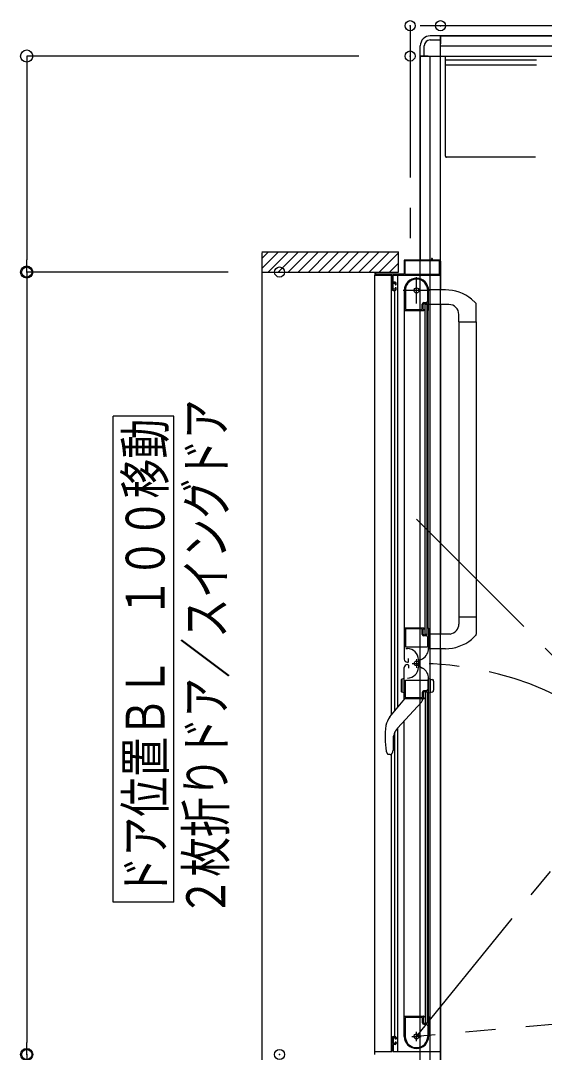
# Model space of a CAD drawing. Units: millimetres on the paper. Extents: x -305 to 305, y -152 to 152.
# Drawn here: x -58.2 to -32.3, y 30.9 to 81.8 of the extents above; entities that cross this region are included whole.
import ezdxf
from ezdxf.enums import TextEntityAlignment as Align

# ---------------------------------------------------------------- set-up
doc = ezdxf.new("R2010")
doc.units = ezdxf.units.MM
doc.header["$PDMODE"] = 32
doc.header["$PDSIZE"] = 0.5
for name, pattern in [('DASHED', [7.5, 6, -1.5]), ('USER1', [12, 7.5, -1.5, 1.5, -1.5]), ('USER2', [15, 7.5, -1.5, 1.5, -1.5, 1.5, -1.5])]:
    doc.linetypes.add(name, pattern=pattern)
for name, color, linetype, lineweight in [('0-0_0', 7, 'Continuous', 25), ('0-1_VIEW0001', 7, 'Continuous', 25), ('0-2_DEFPOINTS', 7, 'Continuous', 25)]:
    doc.layers.add(name, color=color, linetype=linetype, lineweight=lineweight)
doc.styles.add('ＭＳ ゴシック', font='')
doc.styles.get('ＭＳ ゴシック').set_extended_font_data('MS Gothic')

# ---------------------------------------------------------------- blocks, each defined once
blk = doc.blocks.new('_ORIGIN')
at = {"layer": '0-0_0'}
blk.add_line((0, 0), (-1, 0), dxfattribs=at)
blk.add_circle((0, 0), 0.5, dxfattribs=at)

msp = doc.modelspace()

# ---------------------------------------------------------------- linework, layer by layer
at = {"layer": '0-1_VIEW0001'}
for p, q in [((-37.434, 81.073), (-37.934, 81.073)), ((-37.434, 81.073), (42.566, 81.073)), ((-37.434, 24.073), (-37.434, 81.073)), ((42.566, 81.073), (-37.434, 81.073)), ((-37.434, 81.073), (-37.434, 80.673)), ((-38.434, 80.073), (-38.434, 80.573)), ((-38.234, 80.073), (-38.234, 80.573)), ((-37.934, 80.873), (-37.434, 80.873)), ((-37.434, 80.573), (42.566, 80.573)), ((-41.475, 80.074), (-57.881, 80.074)), ((-38.434, 80.073), (43.566, 80.073)), ((-38.434, 25.073), (-38.434, 80.073)), ((-38.434, 80.073), (-38.434, 69.998)), ((-38.034, 80.073), (-38.434, 80.073)), ((-37.934, 25.073), (-37.934, 80.073)), ((-57.881, 79.474), (-57.881, 70.004)), ((-46.259, 70.398), (-39.509, 70.398)), ((-46.259, 69.583), (-45.444, 70.398)), ((-46.259, 70.078), (-45.939, 70.398)), ((-46.259, 70.347), (-46.259, 29.748)), ((-45.949, 69.398), (-44.949, 70.398)), ((-45.454, 69.398), (-44.454, 70.398)), ((-44.959, 69.398), (-43.959, 70.398)), ((-44.459, 69.398), (-43.459, 70.398)), ((-43.959, 69.398), (-42.959, 70.398)), ((-43.459, 69.398), (-42.459, 70.398)), ((-42.959, 69.398), (-41.959, 70.398)), ((-42.459, 69.398), (-41.459, 70.398)), ((-41.959, 69.398), (-40.959, 70.398)), ((-41.459, 69.398), (-40.459, 70.398)), ((-40.959, 69.398), (-39.959, 70.398)), ((-40.459, 69.398), (-39.509, 70.348)), ((-39.509, 69.399), (-39.509, 70.398)), ((-39.959, 69.398), (-39.509, 69.848)), ((-39.234, 69.948), (-39.234, 69.313)), ((-39.189, 69.938), (-39.189, 69.313)), ((-37.889, 69.998), (-39.184, 69.998)), ((-37.494, 69.953), (-39.174, 69.953)), ((-37.874, 70.063), (-37.874, 70.013)), ((-37.844, 70.073), (-37.864, 70.073)), ((-37.834, 70.013), (-37.834, 70.063)), ((-37.484, 69.998), (-37.819, 69.998)), ((-37.479, 69.313), (-37.479, 69.938)), ((-37.434, 69.95), (-37.434, 68.524)), ((-47.923, 69.404), (-57.881, 69.404)), ((-47.923, 69.404), (-57.881, 69.404)), ((-46.259, 69.398), (-39.509, 69.398)), ((-40.684, 69.383), (-40.684, 69.263)), ((-40.634, 69.313), (-40.634, 69.383)), ((-57.881, 68.804), (-57.881, 31.354)), ((-40.684, 30.898), (-40.684, 69.248)), ((-40.669, 69.248), (-39.834, 69.248)), ((-39.249, 69.298), (-40.619, 69.298)), ((-39.857, 47.519), (-39.857, 69.248)), ((-39.819, 69.233), (-39.819, 68.548)), ((-39.769, 68.913), (-39.769, 69.233)), ((-39.769, 68.568), (-39.769, 68.838)), ((-39.754, 69.248), (-37.459, 69.248)), ((-39.669, 68.898), (-39.754, 68.898)), ((-39.754, 68.853), (-39.684, 68.853)), ((-39.669, 68.838), (-39.669, 68.793)), ((-39.619, 68.793), (-39.619, 68.848)), ((-39.541, 47.903), (-39.541, 69.248)), ((-39.174, 69.298), (-37.494, 69.298)), ((-39.769, 68.498), (-39.669, 68.498)), ((-39.684, 68.553), (-39.754, 68.553)), ((-39.681, 47.733), (-39.681, 68.498)), ((-39.669, 68.613), (-39.669, 68.568)), ((-39.654, 68.778), (-39.634, 68.778)), ((-39.634, 68.628), (-39.654, 68.628)), ((-39.619, 68.548), (-39.619, 68.613)), ((-39.219, 68.499), (-39.219, 51.823)), ((-39.169, 68.572), (-39.169, 67.558)), ((-38.064, 67.968), (-38.064, 68.498)), ((-38.019, 67.513), (-38.019, 68.498)), ((-37.191, 68.523), (-38.009, 68.526)), ((-38.329, 67.558), (-38.329, 67.818)), ((-38.284, 67.573), (-38.284, 67.798)), ((-38.254, 67.893), (-38.139, 67.893)), ((-38.234, 67.848), (-38.109, 67.848)), ((-38.184, 67.823), (-38.084, 67.823)), ((-38.184, 51.498), (-38.184, 67.823)), ((-38.084, 51.498), (-38.084, 67.823)), ((-37.024, 67.803), (-38.019, 67.803)), ((-37.434, 67.798), (-37.434, 51.524)), ((-35.896, 68.061), (-35.697, 67.877)), ((-35.669, 66.948), (-35.669, 67.808)), ((-39.209, 67.498), (-38.268, 67.498)), ((-39.159, 67.548), (-38.339, 67.548)), ((-38.255, 67.505), (-38.246, 67.52)), ((-38.244, 67.527), (-38.244, 67.533)), ((-38.082, 67.52), (-38.073, 67.505)), ((-38.061, 67.498), (-38.034, 67.498)), ((-38.034, 51.823), (-38.034, 67.498)), ((-36.524, 66.948), (-36.524, 67.303)), ((-36.524, 66.948), (-35.669, 66.948)), ((-36.519, 66.948), (-36.519, 52.374)), ((-35.669, 66.948), (-35.669, 51.512)), ((-50.61, 62.285), (-53.61, 62.285)), ((-53.61, 38.285), (-53.61, 62.285)), ((-50.61, 38.285), (-50.61, 62.285)), ((-36.524, 52.374), (-36.524, 52.019)), ((-36.524, 52.374), (-35.669, 52.374)), ((-39.219, 51.854), (-39.219, 50.284)), ((-39.219, 51.823), (-38.268, 51.823)), ((-39.169, 51.763), (-39.169, 50.903)), ((-38.344, 51.773), (-39.159, 51.773)), ((-38.329, 51.508), (-38.329, 51.758)), ((-38.284, 51.523), (-38.284, 51.748)), ((-38.246, 51.802), (-38.255, 51.816)), ((-38.244, 51.788), (-38.244, 51.794)), ((-38.109, 51.473), (-38.234, 51.473)), ((-38.084, 51.498), (-38.184, 51.498)), ((-38.073, 51.816), (-38.082, 51.802)), ((-38.034, 51.823), (-38.061, 51.823)), ((-38.019, 51.808), (-38.019, 50.822)), ((-36.955, 51.524), (-38.009, 51.524)), ((-38.139, 51.433), (-38.254, 51.433)), ((-38.064, 50.908), (-38.064, 51.358)), ((-35.894, 51.261), (-35.697, 51.444)), ((-39.159, 50.893), (-38.079, 50.893)), ((-39.145, 50.803), (-39.065, 50.803)), ((-37.191, 50.798), (-38.009, 50.796)), ((-37.434, 50.798), (-37.434, 30.198)), ((-39.069, 50.133), (-39.039, 50.133)), ((-39.069, 50.013), (-39.039, 50.013)), ((-39.014, 50.158), (-39.014, 50.308)), ((-39.014, 49.988), (-39.014, 49.838)), ((-38.525, 50.263), (-38.525, 49.883)), ((-38.449, 50.227), (-38.319, 50.302)), ((-39.219, 48.293), (-39.219, 49.863)), ((-38.449, 49.919), (-38.319, 49.844)), ((-39.369, 49.256), (-39.369, 48.69)), ((-39.319, 48.649), (-39.319, 49.296)), ((-39.169, 48.383), (-39.169, 49.243)), ((-39.159, 49.253), (-38.079, 49.253)), ((-38.064, 49.238), (-38.064, 48.788)), ((-38.019, 48.338), (-38.019, 49.324)), ((-38.019, 49.323), (-37.825, 49.27)), ((-37.919, 48.649), (-37.919, 49.296)), ((-37.769, 49.198), (-37.769, 48.747)), ((-39.219, 48.623), (-39.343, 48.656)), ((-38.329, 48.638), (-38.329, 48.388)), ((-38.284, 48.623), (-38.284, 48.398)), ((-38.139, 48.713), (-38.254, 48.713)), ((-38.109, 48.673), (-38.234, 48.673)), ((-38.184, 48.648), (-38.184, 32.323)), ((-38.084, 48.648), (-38.184, 48.648)), ((-38.084, 48.648), (-38.084, 32.323)), ((-38.019, 48.623), (-37.825, 48.675)), ((-39.932, 47.428), (-39.194, 48.323)), ((-38.373, 48.161), (-39.551, 46.873)), ((-38.268, 48.323), (-39.209, 48.323)), ((-38.344, 48.373), (-39.159, 48.373)), ((-38.344, 48.323), (-38.344, 48.232)), ((-38.246, 48.345), (-38.255, 48.33)), ((-38.244, 48.358), (-38.244, 48.352)), ((-38.073, 48.33), (-38.082, 48.345)), ((-38.034, 48.323), (-38.061, 48.323)), ((-38.034, 48.323), (-38.034, 32.648)), ((-39.219, 31.648), (-39.219, 47.236)), ((-39.681, 31.648), (-39.681, 46.688)), ((-39.541, 30.898), (-39.541, 46.885)), ((-39.778, 46.289), (-39.778, 45.77)), ((-40.112, 45.736), (-40.068, 45.621)), ((-40.041, 45.587), (-40.068, 45.621)), ((-40.041, 45.587), (-40.04, 45.586)), ((-39.916, 45.573), (-39.998, 45.573)), ((-39.857, 30.898), (-39.857, 45.573)), ((-39.84, 45.609), (-39.841, 45.606)), ((-50.61, 38.285), (-53.61, 38.285)), ((-39.209, 32.648), (-38.268, 32.648)), ((-38.255, 32.641), (-38.246, 32.627)), ((-38.244, 32.619), (-38.244, 32.613)), ((-38.082, 32.627), (-38.073, 32.641)), ((-38.061, 32.648), (-38.034, 32.648)), ((-38.019, 32.633), (-38.019, 31.648)), ((-39.169, 31.574), (-39.169, 32.588)), ((-39.159, 32.598), (-38.339, 32.598)), ((-38.329, 32.588), (-38.329, 32.328)), ((-38.284, 32.573), (-38.284, 32.348)), ((-38.254, 32.253), (-38.139, 32.253)), ((-38.234, 32.298), (-38.109, 32.298)), ((-38.184, 32.323), (-38.084, 32.323)), ((-38.064, 32.178), (-38.064, 31.648)), ((-39.819, 30.913), (-39.819, 31.598)), ((-39.769, 31.648), (-39.669, 31.648)), ((-39.619, 31.598), (-39.619, 31.533)), ((-39.769, 31.578), (-39.769, 31.308)), ((-39.769, 31.233), (-39.769, 30.913)), ((-39.684, 31.593), (-39.754, 31.593)), ((-39.754, 31.293), (-39.684, 31.293)), ((-39.669, 31.248), (-39.754, 31.248)), ((-39.669, 31.533), (-39.669, 31.578)), ((-39.669, 31.308), (-39.669, 31.353)), ((-39.634, 31.518), (-39.654, 31.518)), ((-39.654, 31.368), (-39.634, 31.368)), ((-39.619, 31.353), (-39.619, 31.298)), ((-40.684, 30.763), (-40.684, 30.883)), ((-40.669, 30.898), (-39.834, 30.898)), ((-39.754, 30.898), (-37.459, 30.898))]:
    msp.add_line(p, q, dxfattribs=at)
at = {"layer": '0-1_VIEW0001', "color": 191, "linetype": 'DASHED'}
for p, q in [((-37.184, 75.123), (-37.184, 80.073)), ((42.316, 79.873), (-37.184, 79.873)), ((42.316, 79.623), (-37.184, 79.623)), ((42.266, 75.073), (-37.184, 75.073))]:
    msp.add_line(p, q, dxfattribs=at)
at = {"layer": '0-1_VIEW0001', "linetype": 'USER1'}
for p, q in [((-38.619, 67.848), (-38.619, 69.148)), ((-37.969, 68.498), (-39.269, 68.498)), ((-38.832, 50.073), (-38.44, 50.073)), ((-38.619, 50.286), (-38.619, 49.861)), ((-38.849, 31.648), (-38.389, 31.648)), ((-38.619, 31.418), (-38.619, 31.878))]:
    msp.add_line(p, q, dxfattribs=at)
at = {"layer": '0-1_VIEW0001', "linetype": 'USER2'}
for p, q in [((-38.619, 57.195), (-27.859, 46.434)), ((-38.619, 31.648), (-27.859, 44.908)), ((-22.755, 33.036), (-38.619, 31.648))]:
    msp.add_line(p, q, dxfattribs=at)
msp.add_lwpolyline([(44.066, 81.573), (-38.934, 81.573), (-38.934, 69.998)], dxfattribs=at)
at = {"layer": '0-1_VIEW0001'}
for points in [[(-39.219, 48.623), (-39.219, 49.323), (-39.343, 49.289)], [(-39.998, 45.573), (-40, 45.573), (-40.002, 45.574), (-40.005, 45.574), (-40.007, 45.574), (-40.009, 45.574), (-40.011, 45.575), (-40.013, 45.575), (-40.016, 45.575), (-40.018, 45.576), (-40.02, 45.576), (-40.022, 45.577), (-40.025, 45.578), (-40.027, 45.578), (-40.029, 45.579), (-40.031, 45.58), (-40.033, 45.581), (-40.035, 45.582), (-40.037, 45.583), (-40.039, 45.585), (-40.04, 45.586)], [(-39.839, 45.609), (-39.838, 45.61), (-39.838, 45.611), (-39.837, 45.612), (-39.836, 45.613), (-39.835, 45.614), (-39.834, 45.616), (-39.833, 45.617), (-39.831, 45.618), (-39.83, 45.62), (-39.829, 45.621), (-39.828, 45.622), (-39.827, 45.624), (-39.826, 45.625), (-39.825, 45.627), (-39.824, 45.628), (-39.823, 45.63), (-39.822, 45.631), (-39.821, 45.633), (-39.82, 45.635), (-39.818, 45.638), (-39.816, 45.641), (-39.814, 45.644), (-39.812, 45.647), (-39.81, 45.651), (-39.808, 45.654), (-39.806, 45.658), (-39.804, 45.661), (-39.802, 45.665), (-39.8, 45.669), (-39.799, 45.673), (-39.797, 45.677), (-39.796, 45.68), (-39.794, 45.684), (-39.793, 45.688), (-39.791, 45.692), (-39.79, 45.696), (-39.789, 45.7), (-39.787, 45.705), (-39.786, 45.709)], [(-39.786, 45.709), (-39.785, 45.713), (-39.784, 45.717), (-39.783, 45.721), (-39.782, 45.726), (-39.782, 45.73), (-39.781, 45.734), (-39.78, 45.738), (-39.78, 45.743), (-39.779, 45.747), (-39.779, 45.752), (-39.779, 45.754), (-39.778, 45.756), (-39.778, 45.758), (-39.778, 45.76), (-39.778, 45.762), (-39.778, 45.764), (-39.778, 45.767), (-39.778, 45.769), (-39.778, 45.771), (-39.778, 45.773)]]:
    msp.add_lwpolyline(points, dxfattribs=at)
for centre, radius in [((-38.619, 68.498), 0.125), ((-38.619, 50.073), 0.113), ((-38.619, 31.648), 0.125)]:
    msp.add_circle(centre, radius, dxfattribs=at)
for centre, radius, start, end in [((-37.934, 80.573), 0.5, 90, 180), ((-37.934, 80.573), 0.3, 90, 180), ((-39.184, 69.948), 0.05, 90, 180), ((-39.174, 69.938), 0.015, 90, 180), ((-37.889, 70.013), 0.015, 270, 0), ((-37.864, 70.063), 0.01, 90, 180), ((-37.844, 70.063), 0.01, 0, 90), ((-37.819, 70.013), 0.015, 180, 270), ((-37.494, 69.938), 0.015, 0, 90), ((-37.484, 69.948), 0.05, 0, 90), ((-40.669, 69.383), 0.015, 90, 180), ((-40.649, 69.383), 0.015, 0, 90), ((-40.619, 69.313), 0.015, 180, 270), ((-39.249, 69.313), 0.015, 270, 0), ((-39.174, 69.313), 0.015, 180, 270), ((-37.494, 69.313), 0.015, 270, 0), ((-40.669, 69.263), 0.015, 180, 270), ((-39.834, 69.233), 0.015, 0, 90), ((-39.754, 69.233), 0.015, 90, 180), ((-39.754, 68.913), 0.015, 180, 270), ((-39.754, 68.838), 0.015, 90, 180), ((-39.684, 68.838), 0.015, 0, 90), ((-39.669, 68.848), 0.05, 0, 90), ((-38.619, 68.498), 0.6, 0, 180), ((-38.619, 68.498), 0.555, 0, 172.2329), ((-37.459, 69.273), 0.025, 270, 0), ((-39.769, 68.548), 0.05, 180, 270), ((-39.754, 68.568), 0.015, 180, 270), ((-39.684, 68.568), 0.015, 270, 0), ((-39.654, 68.793), 0.015, 180, 270), ((-39.654, 68.613), 0.015, 90, 180), ((-39.669, 68.548), 0.05, 270, 0), ((-39.634, 68.793), 0.015, 270, 0), ((-39.634, 68.613), 0.015, 0, 90), ((-39.159, 68.572), 0.01, 172.2329, 180), ((-37.199, 66.453), 2.07, 50.9758, 89.8), ((-38.254, 67.818), 0.075, 90, 180), ((-38.234, 67.798), 0.05, 90, 180), ((-38.139, 67.968), 0.075, 270, 0), ((-38.109, 67.823), 0.025, 0, 90), ((-37.024, 67.303), 0.5, 0, 90), ((-35.769, 67.808), 0.1, 0, 43.4724), ((-39.209, 67.508), 0.01, 180, 270), ((-39.159, 67.558), 0.01, 180, 270), ((-38.339, 67.558), 0.01, 270, 0), ((-38.259, 67.573), 0.025, 180, 270), ((-38.268, 67.513), 0.015, 270, 329.0362), ((-38.259, 67.533), 0.015, 0, 90), ((-38.259, 67.527), 0.015, 329.0362, 0), ((-38.069, 67.527), 0.015, 180, 210.9638), ((-38.061, 67.513), 0.015, 210.9638, 270), ((-38.034, 67.513), 0.015, 270, 0), ((-37.024, 52.019), 0.5, 277.9556, 0), ((-39.209, 51.813), 0.01, 90, 180), ((-39.159, 51.763), 0.01, 90, 180), ((-38.344, 51.758), 0.015, 0, 90), ((-38.254, 51.508), 0.075, 180, 270), ((-38.259, 51.748), 0.025, 90, 180), ((-38.234, 51.523), 0.05, 180, 270), ((-38.268, 51.808), 0.015, 30.9638, 90), ((-38.259, 51.788), 0.015, 270, 0), ((-38.259, 51.794), 0.015, 0, 30.9638), ((-38.109, 51.498), 0.025, 270, 0), ((-38.069, 51.794), 0.015, 149.0362, 180), ((-38.061, 51.808), 0.015, 90, 149.0362), ((-38.034, 51.808), 0.015, 0, 90), ((-35.769, 51.513), 0.1, 316.5276, 0), ((-38.139, 51.358), 0.075, 0, 90), ((-37.199, 52.868), 2.07, 270.2, 309.0581), ((-39.159, 50.903), 0.01, 180, 270), ((-39.065, 50.263), 0.54, 0, 90), ((-38.619, 50.822), 0.6, 300, 0), ((-38.079, 50.908), 0.015, 270, 0), ((-39.069, 50.283), 0.15, 180, 270), ((-39.069, 49.863), 0.15, 90, 180), ((-39.039, 50.158), 0.025, 270, 0), ((-39.039, 49.988), 0.025, 0, 90), ((-39.065, 49.883), 0.54, 270, 0), ((-38.619, 49.324), 0.6, 0, 60), ((-39.334, 49.256), 0.035, 105, 180), ((-39.159, 49.243), 0.01, 90, 180), ((-38.079, 49.238), 0.015, 0, 90), ((-37.844, 49.198), 0.075, 0, 75), ((-39.334, 48.69), 0.035, 180, 255), ((-38.254, 48.638), 0.075, 90, 180), ((-38.234, 48.623), 0.05, 90, 180), ((-38.139, 48.788), 0.075, 270, 0), ((-38.109, 48.648), 0.025, 0, 90), ((-37.844, 48.747), 0.075, 285, 0), ((-39.209, 48.333), 0.01, 180, 270), ((-39.159, 48.383), 0.01, 180, 270), ((-38.444, 48.232), 0.1, 317.5638, 0), ((-38.344, 48.388), 0.015, 270, 0), ((-38.259, 48.398), 0.025, 180, 270), ((-38.268, 48.338), 0.015, 270, 329.0362), ((-38.259, 48.358), 0.015, 0, 90), ((-38.259, 48.352), 0.015, 329.0362, 0), ((-38.069, 48.352), 0.015, 180, 210.9638), ((-38.061, 48.338), 0.015, 210.9638, 270), ((-38.034, 48.338), 0.015, 270, 0), ((-39.238, 46.855), 0.9, 140.5, 170.7116), ((-36.504, 46.408), 3.67, 170.7116, 190.5453), ((-38.913, 46.289), 0.865, 137.5638, 180), ((-39.916, 45.673), 0.1, 270, 318.1897), ((-39.209, 32.638), 0.01, 90, 180), ((-38.268, 32.633), 0.015, 30.9638, 90), ((-38.259, 32.619), 0.015, 0, 30.9638), ((-38.069, 32.619), 0.015, 149.0362, 180), ((-38.061, 32.633), 0.015, 90, 149.0362), ((-38.034, 32.633), 0.015, 0, 90), ((-39.159, 32.588), 0.01, 90, 180), ((-38.339, 32.588), 0.01, 0, 90), ((-38.254, 32.328), 0.075, 180, 270), ((-38.259, 32.573), 0.025, 90, 180), ((-38.234, 32.348), 0.05, 180, 270), ((-38.259, 32.613), 0.015, 270, 0), ((-38.139, 32.178), 0.075, 0, 90), ((-38.109, 32.323), 0.025, 270, 0), ((-39.769, 31.598), 0.05, 90, 180), ((-39.669, 31.598), 0.05, 0, 90), ((-39.204, 31.748), 0.015, 177.3065, 180), ((-38.619, 31.648), 0.6, 180, 0), ((-38.619, 31.648), 0.555, 187.7671, 0), ((-39.754, 31.578), 0.015, 90, 180), ((-39.754, 31.308), 0.015, 180, 270), ((-39.754, 31.233), 0.015, 90, 180), ((-39.684, 31.578), 0.015, 0, 90), ((-39.684, 31.308), 0.015, 270, 0), ((-39.654, 31.533), 0.015, 180, 270), ((-39.654, 31.353), 0.015, 90, 180), ((-39.669, 31.298), 0.05, 270, 0), ((-39.634, 31.533), 0.015, 270, 0), ((-39.634, 31.353), 0.015, 0, 90), ((-39.159, 31.574), 0.01, 180, 187.7671), ((-40.669, 30.883), 0.015, 90, 180), ((-39.834, 30.913), 0.015, 270, 0), ((-39.754, 30.913), 0.015, 180, 270), ((-37.459, 30.873), 0.025, 0, 90)]:
    msp.add_arc(centre, radius, start, end, dxfattribs=at)
at = {"layer": '0-1_VIEW0001', "color": 191, "linetype": 'DASHED'}
msp.add_arc((-37.134, 75.123), 0.05, 180, 270, dxfattribs=at)
at = {"layer": '0-1_VIEW0001', "linetype": 'USER2'}
msp.add_arc((-38.619, 34.148), 15.925, 356.0027, 90, dxfattribs=at)
at = {"layer": '0-2_DEFPOINTS'}
for p in [(-38.934, 81.573), (-37.434, 81.573), (-38.935, 80.074), (-57.881, 69.404), (-45.383, 69.404), (-57.881, 30.754), (-45.383, 30.754)]:
    msp.add_point(p, dxfattribs=at)

# ---------------------------------------------------------------- block references
at = {"layer": '0-1_VIEW0001', "xscale": 0.6, "yscale": 0.6}
for p, rotation in [((-57.881, 80.074), 90), ((-57.881, 69.404), 270), ((-57.881, 69.404), 90), ((-57.881, 30.754), 270), ((-57.881, 30.754), 90)]:
    msp.add_blockref('_ORIGIN', p, dxfattribs=dict(at, rotation=rotation))

# ---------------------------------------------------------------- texts
at = {"layer": '0-1_VIEW0001', "style": 'ＭＳ ゴシック', "width": 0.75}
for s, p in [('２枚折りドア／スイングドア', (-47.493, 37.57)), ('ドア位置ＢＬ\u3000１００移動', (-50.49, 38.57))]:
    msp.add_text(s, height=1.921, rotation=90, dxfattribs=at).set_placement(p, align=Align.BOTTOM_LEFT)

doc.saveas('drawing.dxf')
